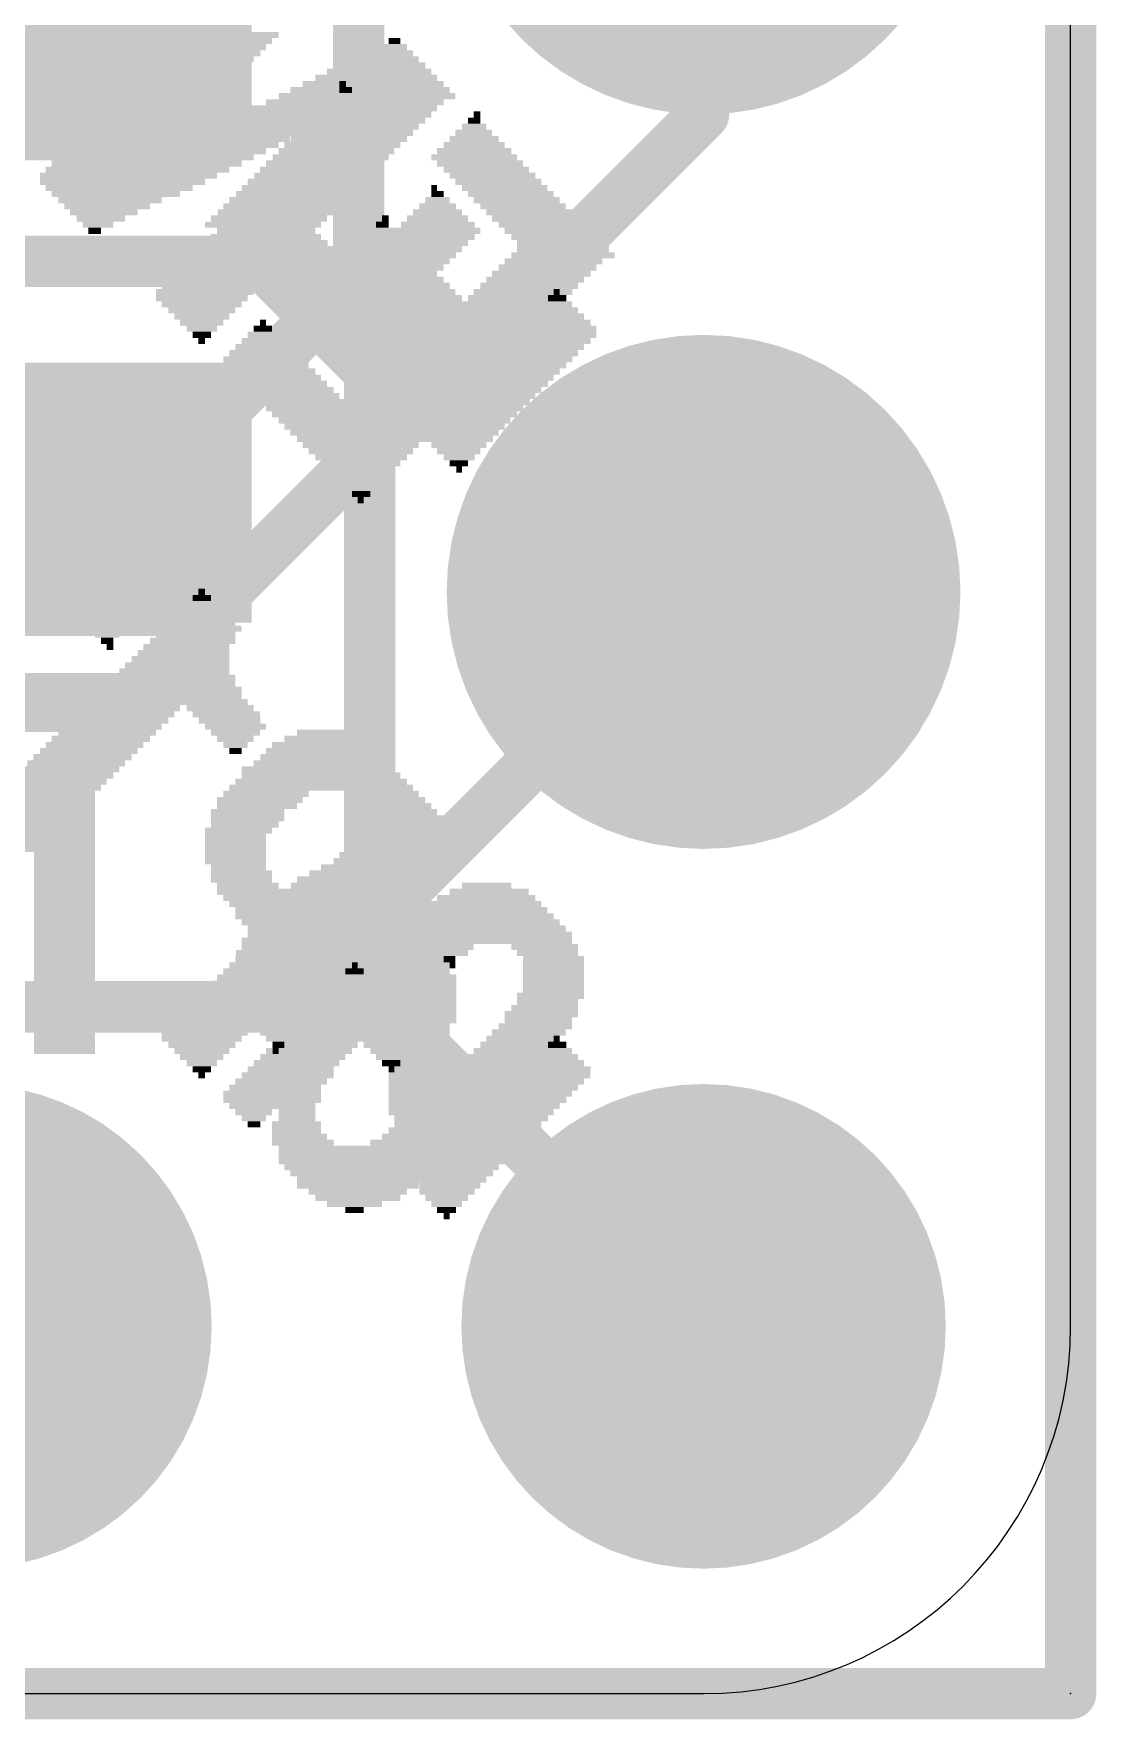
# Model space of a CAD drawing. Extents: x -0.1 to 35.6, y -0.1 to 17.9.
# Drawn here: x 31.97 to 35.65, y -0.09 to 5.74 of the extents above; entities that cross this region are included whole.
import ezdxf

# ---------------------------------------------------------------- set-up
doc = ezdxf.new("R2010")
doc.units = 0
for name, color, linetype in [('1', 12, 'CONTINUOUS'), ('16', 5, 'CONTINUOUS'), ('17', 110, 'CONTINUOUS'), ('20', 53, 'CONTINUOUS'), ('200', 40, 'CONTINUOUS'), ('201', 6, 'CONTINUOUS'), ('21', 40, 'CONTINUOUS'), ('24', 6, 'CONTINUOUS')]:
    doc.layers.add(name, color=color, linetype=linetype)

# ---------------------------------------------------------------- blocks, each defined once
blk = doc.blocks.new('ROUNDP')
at = {"const_width": 0.5}
blk.add_lwpolyline([(0, -0.25, 1), (0, 0.25, 1), (0, -0.25)], format="xyb", dxfattribs=at)
blk = doc.blocks.new('RECT')
blk.add_solid([(-0.5, -0.5), (0.5, -0.5), (-0.5, 0.5), (0.5, 0.5)])

msp = doc.modelspace()

# ---------------------------------------------------------------- linework, layer by layer
at = {"layer": '1', "const_width": 0.1778}
for points in [[(35.56, 0), (35.56, 17.78)], [(31.7988, 4.953), (32.7532, 4.953)], [(32.7532, 4.953), (33.1343, 4.5719)], [(33.1343, 4.5719), (33.1343, 2.4257)], [(31.641, 3.518), (32.276, 4.153)], [(33.1343, 2.4257), (34.29, 1.27)], [(0, 0), (35.56, 0)]]:
    msp.add_lwpolyline(points, dxfattribs=at)
at = {"layer": '1', "const_width": 0.0889}
for points in [[(32.7846, 4.9844, 1), (32.7217, 4.9216)], [(32.7532, 4.9085, 1), (32.7532, 4.9975)], [(33.1788, 4.5719, 1), (33.0899, 4.5719)], [(33.1029, 4.5404, 1), (33.1657, 4.6033)], [(32.3074, 4.1216, 1), (32.2446, 4.1844)], [(33.1657, 2.4571, 1), (33.1029, 2.3943)], [(33.0899, 2.4257, 1), (33.1788, 2.4257)], [(34.2586, 1.2386, 1), (34.3214, 1.3014)], [(35.56, -0.0445, 1), (35.56, 0.0445)], [(35.5156, 0, 1), (35.6044, 0)]]:
    msp.add_lwpolyline(points, format="xyb", dxfattribs=at)
at = {"layer": '16', "const_width": 0.1778}
for points in [[(35.56, 0), (35.56, 17.78)], [(33.0962, 4.9022), (33.0962, 7.6962)], [(34.29, 5.461), (34.29, 6.35)], [(32.5755, 3.7465), (34.29, 5.461)], [(32.3215, 4.1275), (33.0962, 4.9022)], [(30.1775, 4.1275), (32.3215, 4.1275)], [(32.8549, 2.3749), (34.29, 3.81)], [(30.3353, 3.7465), (32.5755, 3.7465)], [(30.2949, 2.3749), (32.8549, 2.3749)], [(0, 0), (35.56, 0)]]:
    msp.add_lwpolyline(points, dxfattribs=at)
at = {"layer": '16', "const_width": 0.0889}
for points in [[(34.3214, 5.4296, 1), (34.2586, 5.4924)], [(34.2456, 5.461, 1), (34.3344, 5.461)], [(33.1276, 4.8708, 1), (33.0648, 4.9336)], [(33.0518, 4.9022, 1), (33.1407, 4.9022)], [(32.2901, 4.1589, 1), (32.3529, 4.0961)], [(32.3215, 4.0831, 1), (32.3215, 4.172)], [(34.3214, 3.7786, 1), (34.2586, 3.8414)], [(32.5441, 3.7779, 1), (32.6069, 3.7151)], [(32.5755, 3.7021, 1), (32.5755, 3.791)], [(32.8235, 2.4063, 1), (32.8863, 2.3435)], [(32.8549, 2.3305, 1), (32.8549, 2.4194)], [(35.56, -0.0445, 1), (35.56, 0.0445)], [(35.5156, 0, 1), (35.6044, 0)]]:
    msp.add_lwpolyline(points, format="xyb", dxfattribs=at)
at = {"layer": '20'}
for p, q in [((35.56, 1.27), (35.56, 16.51)), ((1.27, 0), (34.29, 0))]:
    msp.add_line(p, q, dxfattribs=at)
msp.add_arc((34.29, 1.27), 1.27, 270, 0, dxfattribs=at)
at = {"layer": '21', "const_width": 0.2032}
msp.add_lwpolyline([(32.326, 3.4276), (28.126, 3.4276)], dxfattribs=at)
at = {"layer": '21', "const_width": 0.1016}
msp.add_lwpolyline([(32.326, 3.3768, 1), (32.326, 3.4784)], format="xyb", dxfattribs=at)
at = {"layer": '24'}
msp.add_point((35.56, 0), dxfattribs=at)

# ---------------------------------------------------------------- block references
at = {"layer": '1', "xscale": 0.9, "yscale": 0.9, "rotation": 180}
for p in [(32.276, 5.753), (32.276, 4.153)]:
    msp.add_blockref('RECT', p, dxfattribs=at)
at = {"layer": '17'}
for p, xscale, yscale, rotation in [((34.29, 6.35), 1.778, 1.778, 180), ((34.29, 6.35), 1.778, 1.778, 180), ((34.29, 3.81), 1.778, 1.778, 180), ((34.29, 3.81), 1.778, 1.778, 180), ((31.75, 1.27), 1.6764, 1.6764, 270), ((31.75, 1.27), 1.6764, 1.6764, 270), ((34.29, 1.27), 1.6764, 1.6764, 270), ((34.29, 1.27), 1.6764, 1.6764, 270)]:
    msp.add_blockref('ROUNDP', p, dxfattribs=dict(at, xscale=xscale, yscale=yscale, rotation=rotation))
at = {"layer": '200'}
for p, xscale, yscale in [((33.0416, 5.5668), 0.0229, 0.0211), ((33.0517, 5.5457), 0.0432, 0.0211), ((33.0517, 5.4822), 0.1702, 0.0211), ((33.053, 5.5033), 0.127, 0.0211), ((33.0517, 5.5245), 0.0838, 0.0213), ((33.0517, 5.4187), 0.2972, 0.0211), ((33.053, 5.4398), 0.254, 0.0211), ((33.0517, 5.461), 0.2108, 0.0213), ((32.9883, 5.3552), 0.2972, 0.0211), ((33.0098, 5.3763), 0.2946, 0.0211), ((33.0314, 5.3975), 0.2972, 0.0213), ((32.9463, 5.3128), 0.2946, 0.0211), ((32.9679, 5.334), 0.2972, 0.0213), ((32.8828, 5.2493), 0.2946, 0.0211), ((32.9044, 5.2705), 0.2972, 0.0213), ((32.9248, 5.2917), 0.2972, 0.0211), ((32.8193, 5.1858), 0.2946, 0.0211), ((32.8409, 5.207), 0.2972, 0.0213), ((32.8612, 5.2282), 0.2972, 0.0211), ((33.3578, 5.207), 0.0203, 0.0213), ((33.3693, 5.1858), 0.0432, 0.0211), ((32.7558, 5.1223), 0.2946, 0.0211), ((32.7774, 5.1435), 0.2972, 0.0213), ((32.7978, 5.1647), 0.2972, 0.0211), ((33.3693, 5.1223), 0.1702, 0.0211), ((33.3705, 5.1435), 0.127, 0.0213), ((33.3693, 5.1647), 0.0838, 0.0211), ((32.7457, 5.08), 0.3607, 0.0213), ((32.7444, 5.1012), 0.3175, 0.0211), ((33.3705, 5.08), 0.254, 0.0213), ((33.3693, 5.1012), 0.2108, 0.0211), ((32.7774, 5.0588), 0.3378, 0.0211), ((32.7978, 5.0377), 0.3378, 0.0211), ((32.8193, 5.0165), 0.3404, 0.0213), ((33.3273, 5.0165), 0.2946, 0.0213), ((33.3489, 5.0377), 0.2972, 0.0211), ((33.3693, 5.0588), 0.2972, 0.0211), ((32.8409, 4.9953), 0.3378, 0.0211), ((32.8612, 4.9742), 0.3378, 0.0211), ((32.8828, 4.953), 0.3404, 0.0213), ((33.2638, 4.953), 0.2946, 0.0213), ((33.2854, 4.9742), 0.2972, 0.0211), ((33.3058, 4.9953), 0.2972, 0.0211), ((32.9044, 4.9318), 0.3378, 0.0211), ((33.0619, 4.9107), 0.6121, 0.0211), ((33.0619, 4.8895), 0.5715, 0.0213), ((33.2422, 4.9318), 0.2972, 0.0211), ((33.0632, 4.8683), 0.5283, 0.0211), ((33.0632, 4.8472), 0.4877, 0.0211), ((33.782, 4.8472), 0.0203, 0.0211), ((33.0619, 4.826), 0.4445, 0.0213), ((33.0632, 4.8048), 0.4013, 0.0211), ((33.0632, 4.7837), 0.3607, 0.0211), ((33.782, 4.7837), 0.1473, 0.0211), ((33.782, 4.8048), 0.1067, 0.0211), ((33.7833, 4.826), 0.0635, 0.0213), ((33.0733, 4.7625), 0.3404, 0.0213), ((33.0949, 4.7413), 0.3378, 0.0211), ((33.1153, 4.7202), 0.3378, 0.0211), ((33.782, 4.7202), 0.2743, 0.0211), ((33.782, 4.7413), 0.2337, 0.0211), ((33.782, 4.7625), 0.188, 0.0213), ((33.1368, 4.699), 0.3404, 0.0213), ((33.1584, 4.6778), 0.3378, 0.0211), ((33.1788, 4.6567), 0.3378, 0.0211), ((33.7287, 4.6567), 0.2946, 0.0211), ((33.7503, 4.6778), 0.2972, 0.0211), ((33.7706, 4.699), 0.2972, 0.0213), ((33.1991, 4.6355), 0.3378, 0.0213), ((33.2219, 4.6143), 0.3378, 0.0211), ((33.6868, 4.6143), 0.2972, 0.0211), ((33.7083, 4.6355), 0.2946, 0.0213), ((33.2422, 4.5932), 0.3378, 0.0211), ((33.2638, 4.572), 0.3404, 0.0213), ((33.2854, 4.5508), 0.3378, 0.0211), ((33.6232, 4.5508), 0.2972, 0.0211), ((33.6448, 4.572), 0.2946, 0.0213), ((33.6664, 4.5932), 0.2972, 0.0211), ((33.4442, 4.5297), 0.6147, 0.0211), ((33.4429, 4.5085), 0.5715, 0.0213), ((33.4442, 4.4873), 0.5283, 0.0211), ((33.4442, 4.4662), 0.4877, 0.0211), ((33.4429, 4.445), 0.4445, 0.0213), ((33.4442, 4.4238), 0.4013, 0.0211), ((33.4429, 4.4027), 0.3581, 0.0211), ((33.4429, 4.3815), 0.3175, 0.0213), ((33.4442, 4.3603), 0.2743, 0.0211), ((33.4442, 4.3392), 0.2337, 0.0211), ((33.4429, 4.318), 0.1905, 0.0213), ((33.4429, 4.2968), 0.1499, 0.0211), ((33.4442, 4.2757), 0.1067, 0.0211), ((33.4429, 4.2545), 0.0635, 0.0213), ((33.4442, 4.2333), 0.0203, 0.0211), ((32.0789, 3.2385), 0.2108, 0.0213), ((32.0789, 3.2173), 0.2108, 0.0211), ((32.0789, 3.1962), 0.2108, 0.0211), ((32.0789, 3.175), 0.2108, 0.0213), ((32.0789, 3.1538), 0.2108, 0.0211), ((32.0789, 3.1327), 0.2108, 0.0211), ((32.0789, 3.1115), 0.2108, 0.0213), ((32.0789, 3.0903), 0.2108, 0.0211), ((32.0789, 3.0692), 0.2108, 0.0211), ((32.0789, 3.048), 0.2108, 0.0213), ((32.0789, 3.0268), 0.2108, 0.0211), ((32.0789, 3.0057), 0.2108, 0.0211), ((32.0789, 2.9845), 0.2108, 0.0213), ((32.0789, 2.9633), 0.2108, 0.0211), ((32.0789, 2.9422), 0.2108, 0.0211), ((32.0789, 2.921), 0.2108, 0.0213), ((32.0789, 2.8998), 0.2108, 0.0211), ((32.0789, 2.8787), 0.2108, 0.0211), ((32.0789, 2.8575), 0.2108, 0.0213), ((33.0517, 2.8575), 0.1702, 0.0213), ((32.0789, 2.8363), 0.2108, 0.0211), ((32.0789, 2.8152), 0.2108, 0.0211), ((32.0789, 2.794), 0.2108, 0.0213), ((33.053, 2.794), 0.381, 0.0213), ((33.0517, 2.8152), 0.3378, 0.0211), ((33.0632, 2.8363), 0.2743, 0.0211), ((32.0789, 2.7728), 0.2108, 0.0211), ((32.0789, 2.7517), 0.2108, 0.0211), ((32.0789, 2.7305), 0.2108, 0.0213), ((33.053, 2.7305), 0.508, 0.0213), ((33.0632, 2.7517), 0.4877, 0.0211), ((33.0619, 2.7728), 0.4445, 0.0211), ((32.0789, 2.7093), 0.2108, 0.0211), ((32.0789, 2.6882), 0.2108, 0.0211), ((33.0517, 2.6882), 0.5918, 0.0211), ((33.0517, 2.7093), 0.5512, 0.0211), ((32.0789, 2.667), 0.2108, 0.0213), ((32.0789, 2.6458), 0.2108, 0.0211), ((32.0789, 2.6247), 0.2108, 0.0211), ((32.8193, 2.6458), 0.2134, 0.0211), ((32.8079, 2.6247), 0.1905, 0.0211), ((32.8409, 2.667), 0.2108, 0.0213), ((33.1889, 2.667), 0.3581, 0.0213), ((33.2105, 2.6458), 0.315, 0.0211), ((33.2321, 2.6247), 0.3175, 0.0211), ((32.0789, 2.6035), 0.2108, 0.0213), ((32.0789, 2.5823), 0.2108, 0.0211), ((32.0789, 2.5612), 0.2108, 0.0211), ((32.7774, 2.5612), 0.2108, 0.0211), ((32.7876, 2.6035), 0.1905, 0.0213), ((32.7876, 2.5823), 0.1905, 0.0211), ((33.2638, 2.5823), 0.2946, 0.0211), ((33.2537, 2.6035), 0.2743, 0.0213), ((33.274, 2.5612), 0.2743, 0.0211), ((32.0789, 2.54), 0.2108, 0.0213), ((32.0789, 2.5188), 0.2108, 0.0211), ((32.0789, 2.4977), 0.2108, 0.0211), ((32.7774, 2.54), 0.2108, 0.0213), ((32.7774, 2.5188), 0.2108, 0.0211), ((32.7774, 2.4977), 0.2108, 0.0211), ((33.2842, 2.54), 0.254, 0.0213), ((33.2956, 2.5188), 0.2311, 0.0211), ((33.2956, 2.4977), 0.2311, 0.0211), ((32.0789, 2.4765), 0.2108, 0.0213), ((32.0789, 2.4553), 0.2108, 0.0211), ((32.7876, 2.4765), 0.2311, 0.0213), ((32.799, 2.4553), 0.254, 0.0211), ((33.3172, 2.4765), 0.2337, 0.0213), ((33.3172, 2.4553), 0.2337, 0.0211), ((32.0789, 2.4342), 0.2108, 0.0211), ((32.0789, 2.413), 0.2108, 0.0213), ((32.0789, 2.3918), 0.2108, 0.0211), ((32.8092, 2.4342), 0.2743, 0.0211), ((32.8193, 2.413), 0.2946, 0.0213), ((32.8409, 2.3918), 0.2972, 0.0211), ((33.3172, 2.4342), 0.2337, 0.0211), ((33.3172, 2.413), 0.2337, 0.0213), ((33.3172, 2.3918), 0.2337, 0.0211), ((32.0789, 2.3707), 0.2108, 0.0211), ((32.0789, 2.3495), 0.2108, 0.0213), ((32.0789, 2.3283), 0.2108, 0.0211), ((32.8295, 2.3707), 0.2743, 0.0211), ((32.8193, 2.3283), 0.2134, 0.0211), ((32.8295, 2.3495), 0.2337, 0.0213), ((33.3172, 2.3707), 0.2337, 0.0211), ((33.3172, 2.3495), 0.2337, 0.0213), ((33.3172, 2.3283), 0.2337, 0.0211), ((32.0789, 2.3072), 0.2108, 0.0211), ((32.0789, 2.286), 0.2108, 0.0213), ((32.0789, 2.2648), 0.2108, 0.0211), ((32.8193, 2.3072), 0.1676, 0.0211), ((32.8193, 2.286), 0.127, 0.0213), ((32.8193, 2.2648), 0.0864, 0.0211), ((33.3058, 2.3072), 0.2108, 0.0211), ((33.3058, 2.286), 0.2108, 0.0213), ((33.3058, 2.2648), 0.2108, 0.0211), ((33.782, 2.2648), 0.0203, 0.0211), ((32.0789, 2.2437), 0.2108, 0.0211), ((32.0789, 2.2225), 0.2108, 0.0213), ((32.8193, 2.2437), 0.0406, 0.0211), ((32.8092, 2.2225), 0.0203, 0.0213), ((33.3058, 2.2437), 0.2108, 0.0211), ((33.3058, 2.2225), 0.2108, 0.0213), ((33.782, 2.2225), 0.1067, 0.0213), ((33.7833, 2.2437), 0.0635, 0.0211), ((33.3058, 2.2013), 0.2108, 0.0211), ((33.3058, 2.1802), 0.2108, 0.0211), ((33.3058, 2.159), 0.2108, 0.0213), ((33.782, 2.159), 0.2337, 0.0213), ((33.782, 2.1802), 0.188, 0.0211), ((33.782, 2.2013), 0.1473, 0.0211), ((33.3058, 2.1378), 0.2108, 0.0211), ((33.3058, 2.1167), 0.2108, 0.0211), ((33.3058, 2.0955), 0.2108, 0.0213), ((33.7287, 2.0955), 0.254, 0.0213), ((33.749, 2.1167), 0.254, 0.0211), ((33.7718, 2.1378), 0.254, 0.0211), ((33.3058, 2.0743), 0.2108, 0.0211), ((33.3172, 2.0532), 0.2337, 0.0211), ((33.3172, 2.032), 0.2337, 0.0213), ((33.6652, 2.032), 0.254, 0.0213), ((33.688, 2.0532), 0.254, 0.0211), ((33.7083, 2.0743), 0.254, 0.0211), ((33.3172, 2.0108), 0.2337, 0.0211), ((33.3273, 1.9897), 0.2134, 0.0211), ((33.6245, 1.9897), 0.254, 0.0211), ((33.6448, 2.0108), 0.254, 0.0211), ((33.3375, 1.9685), 0.2337, 0.0213), ((33.4645, 1.9473), 0.4877, 0.0211), ((33.4543, 1.9262), 0.4674, 0.0211), ((33.6017, 1.9685), 0.254, 0.0213), ((33.4429, 1.905), 0.4445, 0.0213), ((33.4327, 1.8627), 0.3785, 0.0211), ((33.4442, 1.8838), 0.4013, 0.0211), ((33.4226, 1.8415), 0.3581, 0.0213), ((33.4124, 1.7992), 0.2972, 0.0211), ((33.4226, 1.8203), 0.3175, 0.0211), ((33.4112, 1.778), 0.254, 0.0213), ((33.4124, 1.7568), 0.2108, 0.0211), ((33.4023, 1.7357), 0.1905, 0.0211), ((33.401, 1.7145), 0.1473, 0.0213), ((33.401, 1.6933), 0.1067, 0.0211), ((33.401, 1.6722), 0.066, 0.0211), ((33.401, 1.651), 0.0203, 0.0213)]:
    msp.add_blockref('RECT', p, dxfattribs=dict(at, xscale=xscale, yscale=yscale))
at = {"layer": '201', "rotation": 180}
for p, xscale, yscale in [((32.6276, 5.715), 0.3378, 0.0213), ((32.6492, 5.7362), 0.3404, 0.0211), ((33.2207, 5.715), 0.0406, 0.0213), ((32.5641, 5.6515), 0.3378, 0.0213), ((32.5857, 5.6727), 0.3404, 0.0211), ((32.6073, 5.6938), 0.3378, 0.0211), ((33.1889, 5.6515), 0.2311, 0.0213), ((33.1991, 5.6727), 0.1702, 0.0211), ((33.2105, 5.6938), 0.1067, 0.0211), ((32.5006, 5.588), 0.3378, 0.0213), ((32.5222, 5.6092), 0.3404, 0.0211), ((32.5438, 5.6303), 0.3378, 0.0211), ((33.1572, 5.588), 0.4216, 0.0213), ((33.1673, 5.6092), 0.3607, 0.0211), ((33.1788, 5.6303), 0.2972, 0.0211), ((32.4587, 5.5457), 0.3404, 0.0211), ((32.4802, 5.5668), 0.3378, 0.0211), ((33.1356, 5.5457), 0.5512, 0.0211), ((33.147, 5.5668), 0.4877, 0.0211), ((32.3952, 5.4822), 0.3404, 0.0211), ((32.4168, 5.5033), 0.3378, 0.0211), ((32.4371, 5.5245), 0.3378, 0.0213), ((33.0403, 5.4822), 0.6553, 0.0211), ((33.0835, 5.5033), 0.6147, 0.0211), ((33.1254, 5.5245), 0.6121, 0.0213), ((32.3317, 5.4187), 0.3404, 0.0211), ((32.3533, 5.4398), 0.3378, 0.0211), ((32.3736, 5.461), 0.3378, 0.0213), ((32.766, 5.4187), 0.3607, 0.0211), ((32.9781, 5.4398), 0.6985, 0.0211), ((33.0086, 5.461), 0.6782, 0.0213), ((33.1356, 5.4187), 0.3378, 0.0211), ((33.4963, 5.4187), 0.0838, 0.0211), ((33.4963, 5.4398), 0.0432, 0.0211), ((33.5064, 5.461), 0.0229, 0.0213), ((32.2682, 5.3552), 0.3404, 0.0211), ((32.2898, 5.3763), 0.3378, 0.0211), ((32.3101, 5.3975), 0.3378, 0.0213), ((32.639, 5.3552), 0.3607, 0.0211), ((32.6809, 5.3763), 0.3581, 0.0211), ((32.7228, 5.3975), 0.3607, 0.0213), ((33.0721, 5.3552), 0.3378, 0.0211), ((33.0937, 5.3763), 0.3404, 0.0211), ((33.1153, 5.3975), 0.3378, 0.0213), ((33.4963, 5.3552), 0.2108, 0.0211), ((33.4963, 5.3763), 0.1702, 0.0211), ((33.495, 5.3975), 0.127, 0.0213), ((32.3952, 5.3128), 0.6756, 0.0211), ((32.4269, 5.334), 0.6985, 0.0213), ((33.0302, 5.3128), 0.3404, 0.0211), ((33.0517, 5.334), 0.3378, 0.0213), ((33.4963, 5.3128), 0.2972, 0.0211), ((33.4963, 5.334), 0.2565, 0.0213), ((32.2999, 5.2493), 0.6121, 0.0211), ((32.3317, 5.2705), 0.635, 0.0213), ((32.3634, 5.2917), 0.6579, 0.0211), ((32.9667, 5.2493), 0.3404, 0.0211), ((32.9883, 5.2705), 0.3378, 0.0213), ((33.0086, 5.2917), 0.3378, 0.0211), ((33.5166, 5.2917), 0.2972, 0.0211), ((33.5382, 5.2705), 0.2946, 0.0213), ((33.5598, 5.2493), 0.2972, 0.0211), ((32.2796, 5.2282), 0.5715, 0.0211), ((32.2682, 5.207), 0.508, 0.0213), ((32.2567, 5.1858), 0.4445, 0.0211), ((32.9032, 5.1858), 0.3404, 0.0211), ((32.9248, 5.207), 0.3378, 0.0213), ((32.9451, 5.2282), 0.3378, 0.0211), ((33.5801, 5.2282), 0.2972, 0.0211), ((33.6017, 5.207), 0.2946, 0.0213), ((33.6232, 5.1858), 0.2972, 0.0211), ((32.2364, 5.1647), 0.3581, 0.0211), ((32.2263, 5.1435), 0.2972, 0.0213), ((32.2148, 5.1223), 0.2337, 0.0211), ((32.8397, 5.1223), 0.3404, 0.0211), ((32.8612, 5.1435), 0.3378, 0.0213), ((32.8816, 5.1647), 0.3378, 0.0211), ((33.6436, 5.1647), 0.2972, 0.0211), ((33.6652, 5.1435), 0.2946, 0.0213), ((33.6868, 5.1223), 0.2972, 0.0211), ((32.2047, 5.1012), 0.1676, 0.0211), ((32.1945, 5.08), 0.1067, 0.0213), ((32.7978, 5.08), 0.3378, 0.0213), ((32.8181, 5.1012), 0.3378, 0.0211), ((33.1788, 5.08), 0.0432, 0.0213), ((33.1889, 5.1012), 0.0229, 0.0211), ((33.7071, 5.1012), 0.2972, 0.0211), ((33.7287, 5.08), 0.2946, 0.0213), ((32.1831, 5.0588), 0.0432, 0.0211), ((32.7343, 5.0165), 0.3378, 0.0213), ((32.7546, 5.0377), 0.3378, 0.0211), ((32.7762, 5.0588), 0.3404, 0.0211), ((33.1788, 5.0165), 0.1702, 0.0213), ((33.1775, 5.0377), 0.127, 0.0211), ((33.1788, 5.0588), 0.0838, 0.0211), ((33.7503, 5.0588), 0.2972, 0.0211), ((33.7718, 5.0377), 0.2946, 0.0211), ((33.7922, 5.0165), 0.2946, 0.0213), ((32.6707, 4.953), 0.3378, 0.0213), ((32.6911, 4.9742), 0.3378, 0.0211), ((32.7127, 4.9953), 0.3404, 0.0211), ((33.1788, 4.953), 0.2972, 0.0213), ((33.1775, 4.9742), 0.254, 0.0211), ((33.1788, 4.9953), 0.2108, 0.0211), ((33.7706, 4.953), 0.3378, 0.0213), ((33.8036, 4.9742), 0.3581, 0.0211), ((33.8036, 4.9953), 0.3175, 0.0211), ((32.6073, 4.8895), 0.3378, 0.0213), ((32.6276, 4.9107), 0.3378, 0.0211), ((32.6492, 4.9318), 0.3404, 0.0211), ((33.1991, 4.9318), 0.2972, 0.0211), ((33.2207, 4.9107), 0.2946, 0.0211), ((33.2422, 4.8895), 0.2972, 0.0213), ((33.7071, 4.8895), 0.3378, 0.0213), ((33.7287, 4.9107), 0.3404, 0.0211), ((33.7503, 4.9318), 0.3378, 0.0211), ((32.5641, 4.8472), 0.3378, 0.0211), ((32.5857, 4.8683), 0.3404, 0.0211), ((33.2626, 4.8683), 0.2972, 0.0211), ((33.2842, 4.8472), 0.2946, 0.0211), ((33.6652, 4.8472), 0.3404, 0.0211), ((33.6868, 4.8683), 0.3378, 0.0211), ((32.5539, 4.826), 0.3175, 0.0213), ((32.5539, 4.8048), 0.2769, 0.0211), ((32.5539, 4.7837), 0.2311, 0.0211), ((33.3058, 4.826), 0.2972, 0.0213), ((33.4848, 4.8048), 0.6147, 0.0211), ((33.4861, 4.7837), 0.5715, 0.0211), ((33.6436, 4.826), 0.3378, 0.0213), ((32.5539, 4.7625), 0.1905, 0.0213), ((32.5539, 4.7413), 0.1499, 0.0211), ((32.5539, 4.7202), 0.1041, 0.0211), ((32.7647, 4.7202), 0.0635, 0.0211), ((32.766, 4.7413), 0.0203, 0.0211), ((33.4848, 4.7625), 0.5283, 0.0213), ((33.4848, 4.7413), 0.4877, 0.0211), ((33.4861, 4.7202), 0.4445, 0.0211), ((32.5539, 4.699), 0.0635, 0.0213), ((32.5539, 4.6778), 0.0229, 0.0211), ((32.7647, 4.6567), 0.1905, 0.0211), ((32.766, 4.6778), 0.1473, 0.0211), ((32.766, 4.699), 0.1067, 0.0213), ((33.4848, 4.699), 0.4013, 0.0213), ((33.4848, 4.6778), 0.3607, 0.0211), ((33.4747, 4.6567), 0.3404, 0.0211), ((32.766, 4.6143), 0.2743, 0.0211), ((32.766, 4.6355), 0.2337, 0.0213), ((33.4327, 4.6143), 0.3378, 0.0211), ((33.4543, 4.6355), 0.3404, 0.0213), ((32.7762, 4.5932), 0.2946, 0.0211), ((32.7978, 4.572), 0.2972, 0.0213), ((32.8181, 4.5508), 0.2972, 0.0211), ((33.3693, 4.5508), 0.3378, 0.0211), ((33.3896, 4.572), 0.3378, 0.0213), ((33.4112, 4.5932), 0.3404, 0.0211), ((32.8397, 4.5297), 0.2946, 0.0211), ((32.8612, 4.5085), 0.2972, 0.0213), ((32.8816, 4.4873), 0.2972, 0.0211), ((33.3058, 4.4873), 0.3378, 0.0211), ((33.3261, 4.5085), 0.3378, 0.0213), ((33.3477, 4.5297), 0.3404, 0.0211), ((32.9032, 4.4662), 0.2946, 0.0211), ((32.9248, 4.445), 0.2972, 0.0213), ((33.1038, 4.4238), 0.6147, 0.0211), ((33.2626, 4.445), 0.3378, 0.0213), ((33.2842, 4.4662), 0.3404, 0.0211), ((33.1051, 4.4027), 0.5715, 0.0211), ((33.1038, 4.3815), 0.5283, 0.0213), ((33.1038, 4.3603), 0.4877, 0.0211), ((33.1051, 4.3392), 0.4445, 0.0211), ((33.1038, 4.318), 0.4013, 0.0213), ((31.9926, 4.2545), 0.1702, 0.0213), ((33.1038, 4.2968), 0.3607, 0.0211), ((33.1051, 4.2757), 0.3175, 0.0211), ((33.1038, 4.2545), 0.2743, 0.0213), ((31.9938, 4.191), 0.381, 0.0213), ((31.9926, 4.2122), 0.3378, 0.0211), ((31.9824, 4.2333), 0.2769, 0.0211), ((33.1038, 4.2333), 0.2337, 0.0211), ((33.1051, 4.2122), 0.1905, 0.0211), ((33.1038, 4.191), 0.1473, 0.0213), ((31.9824, 4.1487), 0.4851, 0.0211), ((31.9824, 4.1698), 0.4445, 0.0211), ((33.1038, 4.1698), 0.1067, 0.0211), ((33.1051, 4.1487), 0.0635, 0.0211), ((31.9926, 4.0852), 0.5918, 0.0211), ((31.9926, 4.1063), 0.5512, 0.0211), ((31.9938, 4.1275), 0.508, 0.0213), ((33.1038, 4.1275), 0.0203, 0.0213), ((31.8554, 4.064), 0.3581, 0.0213), ((31.8351, 4.0428), 0.3175, 0.0211), ((32.2047, 4.064), 0.2134, 0.0213), ((32.2263, 4.0428), 0.2108, 0.0211), ((32.2364, 4.0217), 0.1905, 0.0211), ((32.2567, 4.0005), 0.1905, 0.0213), ((32.2567, 3.9793), 0.1905, 0.0211), ((32.2682, 3.9582), 0.2134, 0.0211), ((32.2682, 3.937), 0.2134, 0.0213), ((32.2682, 3.9158), 0.2134, 0.0211), ((32.2478, 3.8523), 0.254, 0.0211), ((32.258, 3.8735), 0.2337, 0.0213), ((32.2682, 3.8947), 0.2134, 0.0211), ((32.2047, 3.7888), 0.2946, 0.0211), ((32.2263, 3.81), 0.2972, 0.0213), ((32.2364, 3.8312), 0.2769, 0.0211), ((32.5539, 3.7888), 0.0635, 0.0211), ((32.5539, 3.81), 0.0229, 0.0213), ((32.2148, 3.7677), 0.2743, 0.0211), ((32.2148, 3.7465), 0.2337, 0.0213), ((32.2263, 3.7253), 0.2108, 0.0211), ((32.5539, 3.7253), 0.1905, 0.0211), ((32.5539, 3.7465), 0.1499, 0.0213), ((32.5539, 3.7677), 0.1041, 0.0211), ((32.2263, 3.7042), 0.1702, 0.0211), ((32.225, 3.683), 0.127, 0.0213), ((32.5539, 3.683), 0.2769, 0.0213), ((32.5539, 3.7042), 0.2311, 0.0211), ((32.2263, 3.6618), 0.0838, 0.0211), ((32.2263, 3.6407), 0.0432, 0.0211), ((32.2364, 3.6195), 0.0229, 0.0213), ((32.5006, 3.6195), 0.2972, 0.0213), ((32.5222, 3.6407), 0.2946, 0.0211), ((32.5323, 3.6618), 0.2743, 0.0211), ((32.4688, 3.556), 0.3607, 0.0213), ((32.4802, 3.5772), 0.3378, 0.0211), ((32.4904, 3.5983), 0.3175, 0.0211), ((32.4472, 3.4925), 0.4445, 0.0213), ((32.4587, 3.5137), 0.4216, 0.0211), ((32.4587, 3.5348), 0.381, 0.0211), ((32.4371, 3.429), 0.5512, 0.0213), ((32.4383, 3.4502), 0.508, 0.0211), ((32.4485, 3.4713), 0.4877, 0.0211), ((32.2898, 3.3867), 0.3378, 0.0211), ((32.3101, 3.4078), 0.3378, 0.0211), ((32.6174, 3.4078), 0.2311, 0.0211), ((32.639, 3.3867), 0.2337, 0.0211), ((32.2263, 3.3232), 0.3378, 0.0211), ((32.2466, 3.3443), 0.3378, 0.0211), ((32.2682, 3.3655), 0.3404, 0.0213), ((32.6492, 3.3655), 0.2134, 0.0213), ((32.6707, 3.3443), 0.2108, 0.0211), ((32.6707, 3.3232), 0.1702, 0.0211), ((32.9781, 3.3232), 0.1905, 0.0211), ((32.1628, 3.2597), 0.3378, 0.0211), ((32.1831, 3.2808), 0.3378, 0.0211), ((32.2047, 3.302), 0.3404, 0.0213), ((32.6695, 3.302), 0.127, 0.0213), ((32.6707, 3.2808), 0.0838, 0.0211), ((32.6707, 3.2597), 0.0432, 0.0211), ((32.9667, 3.2597), 0.381, 0.0211), ((32.9667, 3.2808), 0.3404, 0.0211), ((32.9768, 3.302), 0.2743, 0.0213), ((32.0993, 3.1962), 0.3378, 0.0211), ((32.1196, 3.2173), 0.3378, 0.0211), ((32.1412, 3.2385), 0.3404, 0.0213), ((32.9565, 3.1962), 0.5283, 0.0211), ((32.9667, 3.2173), 0.4674, 0.0211), ((32.9667, 3.2385), 0.4216, 0.0213), ((32.0561, 3.1538), 0.3378, 0.0211), ((32.0777, 3.175), 0.3404, 0.0213), ((32.9667, 3.1538), 0.5944, 0.0211), ((32.9667, 3.175), 0.5486, 0.0213), ((31.9926, 3.0903), 0.3378, 0.0211), ((32.0142, 3.1115), 0.3404, 0.0213), ((32.0358, 3.1327), 0.3378, 0.0211), ((32.7546, 3.0903), 0.2972, 0.0211), ((32.7762, 3.1115), 0.2946, 0.0213), ((32.9667, 3.1327), 0.635, 0.0211), ((33.1775, 3.1115), 0.254, 0.0213), ((33.2003, 3.0903), 0.254, 0.0211), ((31.9291, 3.0268), 0.3378, 0.0211), ((31.9507, 3.048), 0.3404, 0.0213), ((31.9723, 3.0692), 0.3378, 0.0211), ((32.7127, 3.048), 0.254, 0.0213), ((32.7127, 3.0268), 0.254, 0.0211), ((32.7444, 3.0692), 0.2769, 0.0211), ((33.2207, 3.0692), 0.254, 0.0211), ((33.241, 3.048), 0.254, 0.0213), ((33.2638, 3.0268), 0.254, 0.0211), ((31.8757, 2.9633), 0.3175, 0.0211), ((31.8872, 2.9845), 0.3404, 0.0213), ((31.9088, 3.0057), 0.3378, 0.0211), ((32.6707, 2.9633), 0.2108, 0.0211), ((32.6809, 2.9845), 0.2311, 0.0213), ((32.7025, 3.0057), 0.2337, 0.0211), ((33.2422, 2.9633), 0.2972, 0.0211), ((33.2727, 2.9845), 0.3175, 0.0213), ((33.274, 3.0057), 0.2743, 0.0211), ((31.877, 2.9422), 0.2743, 0.0211), ((31.877, 2.921), 0.2337, 0.0213), ((32.6707, 2.9422), 0.2108, 0.0211), ((32.6707, 2.921), 0.2108, 0.0213), ((33.1991, 2.921), 0.2972, 0.0213), ((33.2207, 2.9422), 0.2946, 0.0211), ((32.6707, 2.8998), 0.2108, 0.0211), ((32.6707, 2.8787), 0.2108, 0.0211), ((32.6809, 2.8575), 0.1905, 0.0213), ((33.1356, 2.8575), 0.2972, 0.0213), ((33.1572, 2.8787), 0.2946, 0.0211), ((33.1788, 2.8998), 0.2972, 0.0211), ((32.6911, 2.8363), 0.2108, 0.0211), ((32.6911, 2.8152), 0.2108, 0.0211), ((32.7127, 2.794), 0.2134, 0.0213), ((33.0721, 2.794), 0.2972, 0.0213), ((33.0937, 2.8152), 0.2946, 0.0211), ((33.1153, 2.8363), 0.2972, 0.0211), ((33.5394, 2.794), 0.1702, 0.0213), ((32.7228, 2.7728), 0.2337, 0.0211), ((32.7444, 2.7517), 0.2311, 0.0211), ((32.9032, 2.7305), 0.508, 0.0213), ((33.0302, 2.7517), 0.2946, 0.0211), ((33.0517, 2.7728), 0.2972, 0.0211), ((33.528, 2.7305), 0.4013, 0.0213), ((33.5382, 2.7517), 0.3404, 0.0211), ((33.5483, 2.7728), 0.2743, 0.0211), ((32.8917, 2.6882), 0.4445, 0.0211), ((32.9032, 2.7093), 0.4674, 0.0211), ((33.528, 2.6882), 0.4877, 0.0211), ((33.5267, 2.7093), 0.4445, 0.0211), ((32.893, 2.667), 0.4013, 0.0213), ((32.893, 2.6458), 0.3607, 0.0211), ((32.8917, 2.6247), 0.3175, 0.0211), ((33.528, 2.667), 0.5283, 0.0213), ((33.5483, 2.6458), 0.5283, 0.0211), ((33.5699, 2.6247), 0.5309, 0.0211), ((32.8397, 2.5612), 0.2946, 0.0211), ((32.8612, 2.5823), 0.2972, 0.0211), ((32.8816, 2.6035), 0.2972, 0.0213), ((33.5813, 2.6035), 0.508, 0.0213), ((33.4213, 2.5823), 0.1473, 0.0211), ((33.4213, 2.5612), 0.1067, 0.0211), ((33.7401, 2.5823), 0.2311, 0.0211), ((33.7503, 2.5612), 0.2108, 0.0211), ((32.7762, 2.4977), 0.2946, 0.0211), ((32.7978, 2.5188), 0.2972, 0.0211), ((32.8181, 2.54), 0.2972, 0.0213), ((33.0822, 2.4977), 0.0635, 0.0211), ((33.0835, 2.5188), 0.0203, 0.0211), ((33.4112, 2.54), 0.0406, 0.0213), ((33.4213, 2.5188), 0.0203, 0.0211), ((33.7706, 2.54), 0.2108, 0.0213), ((33.7706, 2.5188), 0.2108, 0.0211), ((33.7706, 2.4977), 0.2108, 0.0211), ((32.7343, 2.4553), 0.2972, 0.0211), ((32.7546, 2.4765), 0.2972, 0.0213), ((33.0835, 2.4553), 0.1473, 0.0211), ((33.0835, 2.4765), 0.1067, 0.0213), ((33.7706, 2.4765), 0.2108, 0.0213), ((33.7706, 2.4553), 0.2108, 0.0211), ((32.6707, 2.3918), 0.2972, 0.0211), ((32.6911, 2.413), 0.2972, 0.0213), ((32.7127, 2.4342), 0.2946, 0.0211), ((33.0835, 2.3918), 0.2743, 0.0211), ((33.0835, 2.413), 0.2337, 0.0213), ((33.0822, 2.4342), 0.1905, 0.0211), ((33.7604, 2.413), 0.2311, 0.0213), ((33.7503, 2.3918), 0.2108, 0.0211), ((33.7706, 2.4342), 0.2108, 0.0211), ((32.6073, 2.3283), 0.2972, 0.0211), ((32.6276, 2.3495), 0.2972, 0.0213), ((32.6492, 2.3707), 0.2946, 0.0211), ((33.0835, 2.3283), 0.4013, 0.0211), ((33.0835, 2.3495), 0.3607, 0.0213), ((33.0822, 2.3707), 0.3175, 0.0211), ((33.7185, 2.3283), 0.2337, 0.0211), ((33.7287, 2.3495), 0.254, 0.0213), ((33.7401, 2.3707), 0.2311, 0.0211), ((32.5539, 2.2648), 0.2769, 0.0211), ((32.5641, 2.286), 0.2972, 0.0213), ((32.5857, 2.3072), 0.2946, 0.0211), ((33.0835, 2.2648), 0.5283, 0.0211), ((33.0835, 2.286), 0.4877, 0.0213), ((33.0822, 2.3072), 0.4445, 0.0211), ((33.6652, 2.2648), 0.254, 0.0211), ((33.6855, 2.286), 0.254, 0.0213), ((33.7083, 2.3072), 0.254, 0.0211), ((32.5539, 2.2437), 0.2311, 0.0211), ((32.5539, 2.2225), 0.1905, 0.0213), ((32.9248, 2.2225), 0.2972, 0.0213), ((32.9451, 2.2437), 0.2972, 0.0211), ((33.2092, 2.2437), 0.1905, 0.0211), ((33.2105, 2.2225), 0.1473, 0.0213), ((33.6334, 2.2225), 0.2769, 0.0213), ((33.655, 2.2437), 0.2743, 0.0211), ((32.5539, 2.2013), 0.1499, 0.0211), ((32.5539, 2.1802), 0.1041, 0.0211), ((32.5539, 2.159), 0.0635, 0.0213), ((32.8612, 2.159), 0.2972, 0.0213), ((32.8816, 2.1802), 0.2972, 0.0211), ((32.9032, 2.2013), 0.2946, 0.0211), ((33.2105, 2.2013), 0.1067, 0.0211), ((33.2092, 2.1802), 0.0635, 0.0211), ((33.2105, 2.159), 0.0203, 0.0213), ((33.5801, 2.159), 0.2972, 0.0213), ((33.6017, 2.1802), 0.2946, 0.0211), ((33.6118, 2.2013), 0.2743, 0.0211), ((32.5539, 2.1378), 0.0229, 0.0211), ((32.8079, 2.0955), 0.3175, 0.0213), ((32.8282, 2.1167), 0.3175, 0.0211), ((32.8511, 2.1378), 0.3175, 0.0211), ((33.5166, 2.0955), 0.2972, 0.0213), ((33.5382, 2.1167), 0.2946, 0.0211), ((33.5598, 2.1378), 0.2972, 0.0211), ((32.7978, 2.0743), 0.3378, 0.0211), ((32.7978, 2.0532), 0.3378, 0.0211), ((32.7978, 2.032), 0.2972, 0.0213), ((33.4531, 2.032), 0.2972, 0.0213), ((33.4759, 2.0532), 0.2972, 0.0211), ((33.4963, 2.0743), 0.2972, 0.0211), ((32.733, 2.0108), 0.127, 0.0211), ((32.7343, 1.9897), 0.0838, 0.0211), ((32.8828, 2.0108), 0.127, 0.0211), ((32.8828, 1.9897), 0.127, 0.0211), ((33.4112, 1.9897), 0.2946, 0.0211), ((33.4327, 2.0108), 0.2972, 0.0211), ((32.7343, 1.9685), 0.0432, 0.0213), ((32.8816, 1.9685), 0.1702, 0.0213), ((32.8816, 1.9473), 0.1702, 0.0211), ((32.8917, 1.9262), 0.1905, 0.0211), ((33.3362, 1.9262), 0.3175, 0.0211), ((33.3591, 1.9473), 0.3175, 0.0211), ((33.3896, 1.9685), 0.2972, 0.0213), ((32.9032, 1.905), 0.2134, 0.0213), ((33.1368, 1.8838), 0.635, 0.0211), ((33.1254, 1.8627), 0.6121, 0.0211), ((33.3058, 1.905), 0.3378, 0.0213), ((33.1153, 1.8415), 0.5918, 0.0213), ((33.1153, 1.8203), 0.5512, 0.0211), ((33.114, 1.7992), 0.508, 0.0211), ((33.1051, 1.778), 0.4445, 0.0213), ((33.0937, 1.7568), 0.4216, 0.0211), ((33.0937, 1.7357), 0.3404, 0.0211), ((33.0937, 1.7145), 0.2946, 0.0213), ((33.0822, 1.6933), 0.1905, 0.0211), ((33.0822, 1.6722), 0.0635, 0.0211)]:
    msp.add_blockref('RECT', p, dxfattribs=dict(at, xscale=xscale, yscale=yscale))

doc.saveas('drawing.dxf')
